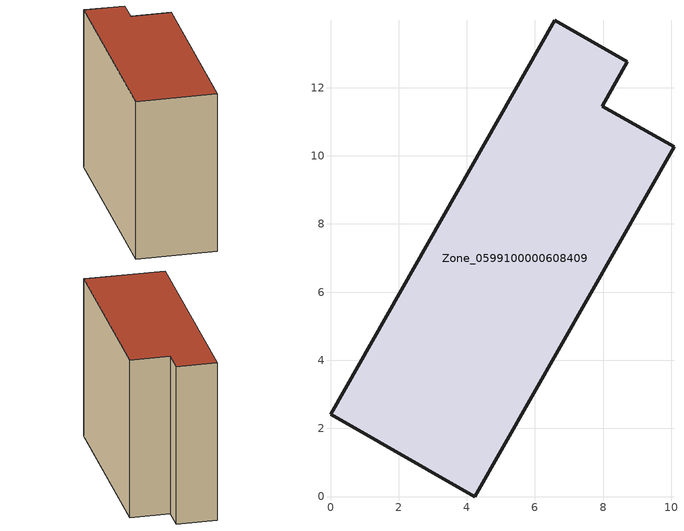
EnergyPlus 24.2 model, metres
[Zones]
Zone_0599100000608409
 floor ground (C_G): 0,2.41 6.58,13.97 8.71,12.77 7.98,11.46 10.08,10.26 4.24,0 z0
 wall outside (C_F): 7.98,11.46 8.71,12.77 6.58,13.97 0,2.41 4.24,0 10.08,10.26 7.98,11.46 z0:10.03
 roof outside (C_R): 4.24,0 10.08,10.26 7.98,11.46 8.71,12.77 6.58,13.97 0,2.41 z10.03
[BUILDING]
Pand.0599100000608409: North Axis=0; Terrain=City; Loads Convergence Tolerance Value=0.04; Temperature Convergence Tolerance Value=0.4; Solar Distribution=FullExterior; Maximum Number of Warmup Days=25; Minimum Number of Warmup Days=1
[Site:Location]
Rotterdam.The.Hague.AP_ZH_NLD Design_Conditions: Latitude=51.96; Longitude=4.45; Time Zone=1; Elevation=-4.5
[SITE:GROUNDTEMPERATURE:BUILDINGSURFACE]
18, 18, 18, 18, 18, 18, 18, 18, 18, 18, 18, 18
[MATERIAL] Thermal Absorptance=0.9; Solar Absorptance=0.7; Visible Absorptance=0.7
Name | Roughness | Thickness | Conductivity | Density | Specific Heat
G.TI.1946 | MediumSmooth | 0.15 | 1 | 540 | 1210
F.TI.1946 | Rough | 0.3 | 0.857143 | 1920 | 840
R.TI.1946 | MediumRough | 0.2 | 0.1 | 1500 | 1000
[CONSTRUCTION]
C_G: G.TI.1946
C_F: F.TI.1946
C_R: R.TI.1946
[ZONE]
Zone_0599100000608409: Type=1; Multiplier=1; Ceiling Height=Autocalculate; Volume=Autocalculate; Floor Area=autocalculate; Part of Total Floor Area=Yes
[ZONEINFILTRATION:DESIGNFLOWRATE]
Infil_Zone_0599100000608409: Zone or ZoneList or Space or SpaceList=Zone_0599100000608409; Schedule=AlwaysOn; Design Flow Rate Calculation Method=Flow/Area; Flow Rate per Floor Area=0.003; Constant Term Coefficient=1; Temperature Term Coefficient=0; Velocity Term Coefficient=0; Velocity Squared Term Coefficient=0
[HVACTEMPLATE:ZONE:IDEALLOADSAIRSYSTEM]
Zone_0599100000608409: Maximum Heating Supply Air Temperature=50; Minimum Cooling Supply Air Temperature=13; Maximum Heating Supply Air Humidity Ratio=0.0156; Minimum Cooling Supply Air Humidity Ratio=0.0077; Heating Limit=NoLimit; Cooling Limit=NoLimit; Dehumidification Control Type=ConstantSensibleHeatRatio; Cooling Sensible Heat Ratio=0.7; Dehumidification Setpoint=60; Humidification Control Type=None; Humidification Setpoint=30; Outdoor Air Method=None; Outdoor Air Flow Rate per Person=0.00944; Outdoor Air Flow Rate per Zone Floor Area=0; Outdoor Air Flow Rate per Zone=0; Demand Controlled Ventilation Type=None; Outdoor Air Economizer Type=NoEconomizer; Heat Recovery Type=None; Sensible Heat Recovery Effectiveness=0.7; Latent Heat Recovery Effectiveness=0.65
[ZONECONTROL:THERMOSTAT]
ThermostatControl_Zone_0599100000608409: Zone or ZoneList=Zone_0599100000608409; Control Type Schedule=DualSetpointControlType; Control 1=Thermostat_Zone_0599100000608409; Temperature Difference Between Cutout And Setpoint=0
[THERMOSTATSETPOINT:DUALSETPOINT]
Thermostat_Zone_0599100000608409: Heating Setpoint Temperature Schedule=HeatingSetpoint_Zone_0599100000608409; Cooling Setpoint Temperature Schedule=CoolingSetpoint_Zone_0599100000608409
[SCHEDULE:COMPACT]
HeatingSetpoint_Zone_0599100000608409: Through: 12/31, For: AllDays, Until: 24:00, 21
CoolingSetpoint_Zone_0599100000608409: Through: 12/31, For: AllDays, Until: 24:00, 24
DualSetpointControlType: Through: 12/31, For: AllDays, Until: 24:00, 4
AlwaysOn: Through: 12/31, For: AllDays, Until: 24:00, 1
